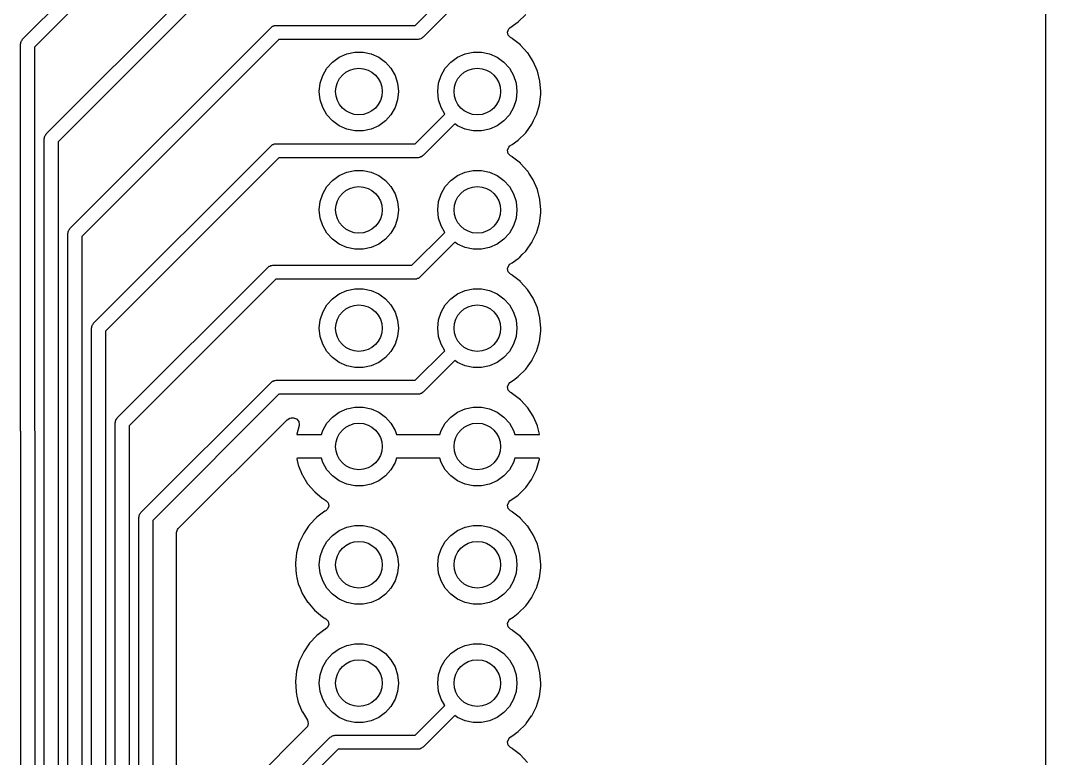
# Model space of a CAD drawing. Extents: x 126.1 to 177.1, y -128.7 to -65.
# Drawn here: x 155.14 to 177.13, y -102.93 to -87.09 of the extents above; entities that cross this region are included whole.
import ezdxf

# ---------------------------------------------------------------- set-up
doc = ezdxf.new("R2010")
doc.units = 0
doc.layers.add('BLACK', color=7, linetype='CONTINUOUS')

msp = doc.modelspace()

# ---------------------------------------------------------------- linework, layer by layer
at = {"layer": 'BLACK', "linetype": 'CONTINUOUS'}
for p, q in [((177.131, -78.7063), (177.131, -124.132)), ((155.181, -87.4889), (160.515, -82.1549)), ((160.683, -82.411), (155.437, -87.6571)), ((155.689, -89.5209), (160.515, -84.6949)), ((160.683, -84.951), (155.945, -89.6891)), ((163.607, -87.191), (164.243, -86.5553)), ((164.457, -86.7654), (163.775, -87.447)), ((165.819, -87.1122), (165.977, -86.9545)), ((156.197, -91.5529), (160.515, -87.2349)), ((160.515, -87.2349), (160.532, -87.225)), ((160.532, -87.225), (160.546, -87.2111)), ((160.546, -87.2111), (160.565, -87.206)), ((160.565, -87.206), (160.582, -87.1961)), ((160.582, -87.1961), (160.602, -87.1961)), ((160.602, -87.1961), (160.621, -87.191)), ((160.621, -87.191), (163.607, -87.191)), ((165.587, -87.3329), (165.612, -87.2665)), ((165.612, -87.2665), (165.64, -87.2399)), ((165.64, -87.2399), (165.763, -87.1522)), ((165.763, -87.1522), (165.819, -87.1122)), ((155.152, -87.5391), (155.157, -87.52)), ((155.157, -87.52), (155.171, -87.506)), ((155.171, -87.506), (155.181, -87.4889)), ((160.683, -87.491), (156.453, -91.7211)), ((163.669, -87.491), (160.683, -87.491)), ((163.688, -87.4859), (163.669, -87.491)), ((163.708, -87.4859), (163.688, -87.4859)), ((163.725, -87.476), (163.708, -87.4859)), ((163.744, -87.4709), (163.725, -87.476)), ((163.758, -87.4569), (163.744, -87.4709)), ((163.775, -87.447), (163.758, -87.4569)), ((165.602, -87.4023), (165.587, -87.3329)), ((165.652, -87.4528), (165.602, -87.4023)), ((165.693, -87.4756), (165.652, -87.4528)), ((165.697, -87.4788), (165.693, -87.4756)), ((165.865, -87.6108), (165.697, -87.4788)), ((165.697, -87.4788), (165.697, -87.4788)), ((155.137, -87.595), (155.142, -87.5759)), ((155.137, -95.8953), (155.137, -87.595)), ((155.142, -87.5562), (155.152, -87.5391)), ((155.142, -87.5759), (155.142, -87.5562)), ((155.437, -87.6571), (155.437, -95.8592)), ((165.869, -87.614), (165.865, -87.6108)), ((165.865, -87.6108), (165.865, -87.6108)), ((166.019, -87.7793), (165.869, -87.614)), ((161.83, -87.9793), (161.974, -87.8749)), ((161.974, -87.8749), (162.136, -87.8026)), ((162.136, -87.8026), (162.31, -87.7656)), ((162.31, -87.7656), (162.488, -87.7656)), ((162.488, -87.7656), (162.662, -87.8026)), ((162.662, -87.8026), (162.824, -87.8749)), ((162.824, -87.8749), (162.968, -87.9793)), ((164.37, -87.9793), (164.514, -87.8749)), ((164.514, -87.8749), (164.676, -87.8026)), ((164.676, -87.8026), (164.85, -87.7656)), ((164.85, -87.7656), (165.028, -87.7656)), ((165.028, -87.7656), (165.202, -87.8026)), ((165.202, -87.8026), (165.364, -87.8749)), ((165.364, -87.8749), (165.508, -87.9793)), ((166.022, -87.7836), (166.019, -87.7793)), ((166.056, -87.836), (166.022, -87.7836)), ((166.022, -87.7836), (166.022, -87.7836)), ((166.14, -87.9668), (166.056, -87.836)), ((166.229, -88.1717), (166.14, -87.9668)), ((161.623, -88.2653), (161.711, -88.1114)), ((161.711, -88.1114), (161.83, -87.9793)), ((162.968, -87.9793), (163.087, -88.1114)), ((163.087, -88.1114), (163.176, -88.2653)), ((164.163, -88.2653), (164.251, -88.1114)), ((164.251, -88.1114), (164.37, -87.9793)), ((165.508, -87.9793), (165.627, -88.1114)), ((165.627, -88.1114), (165.716, -88.2653)), ((166.284, -88.3883), (166.229, -88.1717)), ((161.568, -88.4343), (161.623, -88.2653)), ((163.176, -88.2653), (163.23, -88.4343)), ((164.108, -88.4343), (164.163, -88.2653)), ((165.716, -88.2653), (165.77, -88.4343)), ((166.302, -88.611), (166.284, -88.3883)), ((161.549, -88.611), (161.568, -88.4343)), ((161.568, -88.7877), (161.549, -88.611)), ((163.23, -88.4343), (163.249, -88.611)), ((163.249, -88.611), (163.23, -88.7877)), ((164.089, -88.611), (164.108, -88.4343)), ((164.108, -88.7877), (164.089, -88.611)), ((165.77, -88.4343), (165.789, -88.611)), ((165.789, -88.611), (165.77, -88.7877)), ((166.301, -88.6776), (166.302, -88.611)), ((161.623, -88.9567), (161.568, -88.7877)), ((163.23, -88.7877), (163.176, -88.9567)), ((164.163, -88.9567), (164.108, -88.7877)), ((165.77, -88.7877), (165.716, -88.9567)), ((166.271, -88.899), (166.301, -88.6776)), ((161.711, -89.1106), (161.623, -88.9567)), ((163.176, -88.9567), (163.087, -89.1106)), ((164.243, -89.0953), (164.163, -88.9567)), ((165.716, -88.9567), (165.627, -89.1106)), ((166.206, -89.1128), (166.271, -88.899)), ((161.83, -89.2427), (161.711, -89.1106)), ((161.974, -89.3471), (161.83, -89.2427)), ((162.968, -89.2427), (162.824, -89.3471)), ((163.087, -89.1106), (162.968, -89.2427)), ((163.607, -89.731), (164.243, -89.0953)), ((165.508, -89.2427), (165.364, -89.3471)), ((165.627, -89.1106), (165.508, -89.2427)), ((166.107, -89.3131), (166.146, -89.2354)), ((166.146, -89.2354), (166.204, -89.1174)), ((166.204, -89.1174), (166.206, -89.1128)), ((166.204, -89.1174), (166.204, -89.1174)), ((162.136, -89.4194), (161.974, -89.3471)), ((162.31, -89.4563), (162.136, -89.4194)), ((162.488, -89.4563), (162.31, -89.4563)), ((162.662, -89.4194), (162.488, -89.4563)), ((162.824, -89.3471), (162.662, -89.4194)), ((164.457, -89.3054), (163.775, -89.987)), ((164.514, -89.3471), (164.457, -89.3054)), ((164.676, -89.4194), (164.514, -89.3471)), ((164.85, -89.4563), (164.676, -89.4194)), ((165.028, -89.4563), (164.85, -89.4563)), ((165.202, -89.4194), (165.028, -89.4563)), ((165.364, -89.3471), (165.202, -89.4194)), ((165.819, -89.6522), (165.977, -89.4945)), ((165.977, -89.4945), (166.107, -89.3131)), ((155.645, -89.627), (155.65, -89.6079)), ((155.645, -103.757), (155.645, -89.627)), ((155.65, -89.5882), (155.66, -89.5711)), ((155.65, -89.6079), (155.65, -89.5882)), ((155.66, -89.5711), (155.665, -89.552)), ((155.665, -89.552), (155.679, -89.538)), ((155.679, -89.538), (155.689, -89.5209)), ((155.945, -89.6891), (155.945, -103.819)), ((160.602, -89.7361), (160.621, -89.731)), ((160.621, -89.731), (163.607, -89.731)), ((165.684, -89.7486), (165.819, -89.6522)), ((156.705, -93.5849), (160.515, -89.7749)), ((160.515, -89.7749), (160.532, -89.765)), ((160.532, -89.765), (160.546, -89.7511)), ((160.546, -89.7511), (160.565, -89.746)), ((160.565, -89.746), (160.582, -89.7361)), ((160.582, -89.7361), (160.602, -89.7361)), ((165.587, -89.8729), (165.612, -89.8065)), ((165.602, -89.9423), (165.587, -89.8729)), ((165.652, -89.9928), (165.602, -89.9423)), ((165.612, -89.8065), (165.64, -89.7799)), ((165.64, -89.7799), (165.684, -89.7486)), ((160.683, -90.031), (156.961, -93.7531)), ((163.669, -90.031), (160.683, -90.031)), ((163.688, -90.0259), (163.669, -90.031)), ((163.708, -90.0259), (163.688, -90.0259)), ((163.725, -90.016), (163.708, -90.0259)), ((163.744, -90.0109), (163.725, -90.016)), ((163.758, -89.9969), (163.744, -90.0109)), ((163.775, -89.987), (163.758, -89.9969)), ((165.693, -90.0156), (165.652, -89.9928)), ((165.697, -90.0188), (165.693, -90.0156)), ((165.865, -90.1508), (165.697, -90.0188)), ((165.697, -90.0188), (165.697, -90.0188)), ((165.869, -90.154), (165.865, -90.1508)), ((165.865, -90.1508), (165.865, -90.1508)), ((166.019, -90.3193), (165.869, -90.154)), ((161.974, -90.4149), (162.136, -90.3426)), ((162.136, -90.3426), (162.31, -90.3056)), ((162.31, -90.3056), (162.488, -90.3056)), ((162.488, -90.3056), (162.662, -90.3426)), ((162.662, -90.3426), (162.824, -90.4149)), ((164.514, -90.4149), (164.676, -90.3426)), ((164.676, -90.3426), (164.85, -90.3056)), ((164.85, -90.3056), (165.028, -90.3056)), ((165.028, -90.3056), (165.202, -90.3426)), ((165.202, -90.3426), (165.364, -90.4149)), ((166.022, -90.3236), (166.019, -90.3193)), ((166.047, -90.3621), (166.022, -90.3236)), ((166.022, -90.3236), (166.022, -90.3236)), ((166.14, -90.5068), (166.047, -90.3621)), ((161.711, -90.6514), (161.83, -90.5193)), ((161.83, -90.5193), (161.974, -90.4149)), ((162.824, -90.4149), (162.968, -90.5193)), ((162.968, -90.5193), (163.087, -90.6514)), ((164.251, -90.6514), (164.37, -90.5193)), ((164.37, -90.5193), (164.514, -90.4149)), ((165.364, -90.4149), (165.508, -90.5193)), ((165.508, -90.5193), (165.627, -90.6514)), ((166.229, -90.7117), (166.14, -90.5068)), ((161.568, -90.9743), (161.623, -90.8053)), ((161.623, -90.8053), (161.711, -90.6514)), ((163.087, -90.6514), (163.176, -90.8053)), ((163.176, -90.8053), (163.23, -90.9743)), ((164.108, -90.9743), (164.163, -90.8053)), ((164.163, -90.8053), (164.251, -90.6514)), ((165.627, -90.6514), (165.716, -90.8053)), ((165.716, -90.8053), (165.77, -90.9743)), ((166.284, -90.9283), (166.229, -90.7117)), ((161.549, -91.151), (161.568, -90.9743)), ((163.23, -90.9743), (163.249, -91.151)), ((164.089, -91.151), (164.108, -90.9743)), ((165.77, -90.9743), (165.789, -91.151)), ((166.302, -91.151), (166.284, -90.9283)), ((161.568, -91.3277), (161.549, -91.151)), ((163.249, -91.151), (163.23, -91.3277)), ((164.108, -91.3277), (164.089, -91.151)), ((165.789, -91.151), (165.77, -91.3277)), ((166.271, -91.439), (166.301, -91.2176)), ((166.301, -91.2176), (166.302, -91.151)), ((161.623, -91.4967), (161.568, -91.3277)), ((163.23, -91.3277), (163.176, -91.4967)), ((164.163, -91.4967), (164.108, -91.3277)), ((165.77, -91.3277), (165.716, -91.4967)), ((166.206, -91.6528), (166.271, -91.439)), ((156.153, -91.659), (156.158, -91.6399)), ((156.153, -103.956), (156.153, -91.659)), ((156.158, -91.6202), (156.168, -91.6031)), ((156.158, -91.6399), (156.158, -91.6202)), ((156.168, -91.6031), (156.173, -91.584)), ((156.173, -91.584), (156.187, -91.57)), ((156.187, -91.57), (156.197, -91.5529)), ((161.711, -91.6506), (161.623, -91.4967)), ((161.83, -91.7827), (161.711, -91.6506)), ((163.087, -91.6506), (162.968, -91.7827)), ((163.176, -91.4967), (163.087, -91.6506)), ((163.536, -92.3415), (164.243, -91.6353)), ((164.243, -91.6353), (164.163, -91.4967)), ((165.627, -91.6506), (165.508, -91.7827)), ((165.716, -91.4967), (165.627, -91.6506)), ((166.117, -91.8335), (166.204, -91.6574)), ((166.204, -91.6574), (166.206, -91.6528)), ((166.204, -91.6574), (166.204, -91.6574)), ((156.453, -91.7211), (156.453, -104.018)), ((161.974, -91.8871), (161.83, -91.7827)), ((162.136, -91.9594), (161.974, -91.8871)), ((162.824, -91.8871), (162.662, -91.9594)), ((162.968, -91.7827), (162.824, -91.8871)), ((164.457, -91.8454), (163.705, -92.5975)), ((164.514, -91.8871), (164.457, -91.8454)), ((164.676, -91.9594), (164.514, -91.8871)), ((165.364, -91.8871), (165.202, -91.9594)), ((165.508, -91.7827), (165.364, -91.8871)), ((165.992, -92.0137), (166.104, -91.8573)), ((166.104, -91.8573), (166.107, -91.8531)), ((166.107, -91.8531), (166.117, -91.8335)), ((162.31, -91.9963), (162.136, -91.9594)), ((162.488, -91.9963), (162.31, -91.9963)), ((162.662, -91.9594), (162.488, -91.9963)), ((164.85, -91.9963), (164.676, -91.9594)), ((165.028, -91.9963), (164.85, -91.9963)), ((165.202, -91.9594), (165.028, -91.9963)), ((165.848, -92.1635), (165.9, -92.1111)), ((165.9, -92.1111), (165.977, -92.0345)), ((165.977, -92.0345), (165.992, -92.0137)), ((160.462, -92.3755), (160.476, -92.3616)), ((160.476, -92.3616), (160.495, -92.3565)), ((160.495, -92.3565), (160.512, -92.3466)), ((160.512, -92.3466), (160.531, -92.3466)), ((160.531, -92.3466), (160.551, -92.3415)), ((160.551, -92.3415), (163.536, -92.3415)), ((165.587, -92.4129), (165.612, -92.3465)), ((165.612, -92.3465), (165.64, -92.3199)), ((165.64, -92.3199), (165.684, -92.2886)), ((165.684, -92.2886), (165.819, -92.1922)), ((165.819, -92.1922), (165.848, -92.1635)), ((157.213, -95.6169), (160.444, -92.3854)), ((160.444, -92.3854), (160.462, -92.3755)), ((165.602, -92.4823), (165.587, -92.4129)), ((165.652, -92.5328), (165.602, -92.4823)), ((165.693, -92.5556), (165.652, -92.5328)), ((165.697, -92.5588), (165.693, -92.5556)), ((165.865, -92.6908), (165.697, -92.5588)), ((165.697, -92.5588), (165.697, -92.5588)), ((160.613, -92.6415), (157.469, -95.7851)), ((163.599, -92.6415), (160.613, -92.6415)), ((163.618, -92.6364), (163.599, -92.6415)), ((163.637, -92.6364), (163.618, -92.6364)), ((163.654, -92.6265), (163.637, -92.6364)), ((163.674, -92.6214), (163.654, -92.6265)), ((163.688, -92.6074), (163.674, -92.6214)), ((163.705, -92.5975), (163.688, -92.6074)), ((165.869, -92.694), (165.865, -92.6908)), ((165.865, -92.6908), (165.865, -92.6908)), ((166.019, -92.8593), (165.869, -92.694)), ((161.83, -93.0593), (161.974, -92.9549)), ((161.974, -92.9549), (162.136, -92.8826)), ((162.136, -92.8826), (162.31, -92.8456)), ((162.31, -92.8456), (162.488, -92.8456)), ((162.488, -92.8456), (162.662, -92.8826)), ((162.662, -92.8826), (162.824, -92.9549)), ((162.824, -92.9549), (162.968, -93.0593)), ((164.37, -93.0593), (164.514, -92.9549)), ((164.514, -92.9549), (164.676, -92.8826)), ((164.676, -92.8826), (164.85, -92.8456)), ((164.85, -92.8456), (165.028, -92.8456)), ((165.028, -92.8456), (165.202, -92.8826)), ((165.202, -92.8826), (165.364, -92.9549)), ((165.364, -92.9549), (165.508, -93.0593)), ((166.14, -93.0468), (166.019, -92.8593)), ((161.623, -93.3453), (161.711, -93.1914)), ((161.711, -93.1914), (161.83, -93.0593)), ((162.968, -93.0593), (163.087, -93.1914)), ((163.087, -93.1914), (163.176, -93.3453)), ((164.163, -93.3453), (164.251, -93.1914)), ((164.251, -93.1914), (164.37, -93.0593)), ((165.508, -93.0593), (165.627, -93.1914)), ((165.627, -93.1914), (165.716, -93.3453)), ((166.229, -93.2517), (166.14, -93.0468)), ((166.284, -93.4683), (166.229, -93.2517)), ((161.568, -93.5143), (161.623, -93.3453)), ((163.176, -93.3453), (163.23, -93.5143)), ((164.108, -93.5143), (164.163, -93.3453)), ((165.716, -93.3453), (165.77, -93.5143)), ((166.302, -93.691), (166.284, -93.4683)), ((156.661, -93.691), (156.666, -93.6719)), ((156.661, -104.154), (156.661, -93.691)), ((156.666, -93.6522), (156.676, -93.6351)), ((156.666, -93.6719), (156.666, -93.6522)), ((156.676, -93.6351), (156.681, -93.616)), ((156.681, -93.616), (156.695, -93.602)), ((156.695, -93.602), (156.705, -93.5849)), ((161.549, -93.691), (161.568, -93.5143)), ((161.568, -93.8677), (161.549, -93.691)), ((163.23, -93.5143), (163.249, -93.691)), ((163.249, -93.691), (163.23, -93.8677)), ((164.089, -93.691), (164.108, -93.5143)), ((164.108, -93.8677), (164.089, -93.691)), ((165.77, -93.5143), (165.789, -93.691)), ((165.789, -93.691), (165.77, -93.8677)), ((166.301, -93.7576), (166.302, -93.691)), ((156.961, -93.7531), (156.961, -104.216)), ((161.623, -94.0367), (161.568, -93.8677)), ((163.23, -93.8677), (163.176, -94.0367)), ((164.163, -94.0367), (164.108, -93.8677)), ((165.77, -93.8677), (165.716, -94.0367)), ((166.271, -93.979), (166.301, -93.7576)), ((161.711, -94.1906), (161.623, -94.0367)), ((163.176, -94.0367), (163.087, -94.1906)), ((164.243, -94.1753), (164.163, -94.0367)), ((165.716, -94.0367), (165.627, -94.1906)), ((166.206, -94.1928), (166.271, -93.979)), ((161.83, -94.3227), (161.711, -94.1906)), ((161.974, -94.4271), (161.83, -94.3227)), ((162.968, -94.3227), (162.824, -94.4271)), ((163.087, -94.1906), (162.968, -94.3227)), ((163.607, -94.811), (164.243, -94.1753)), ((165.508, -94.3227), (165.364, -94.4271)), ((165.627, -94.1906), (165.508, -94.3227)), ((166.119, -94.3697), (166.204, -94.1974)), ((166.204, -94.1974), (166.206, -94.1928)), ((166.204, -94.1974), (166.204, -94.1974)), ((162.136, -94.4994), (161.974, -94.4271)), ((162.31, -94.5363), (162.136, -94.4994)), ((162.488, -94.5363), (162.31, -94.5363)), ((162.662, -94.4994), (162.488, -94.5363)), ((162.824, -94.4271), (162.662, -94.4994)), ((164.457, -94.3854), (163.775, -95.067)), ((164.514, -94.4271), (164.457, -94.3854)), ((164.676, -94.4994), (164.514, -94.4271)), ((164.85, -94.5363), (164.676, -94.4994)), ((165.028, -94.5363), (164.85, -94.5363)), ((165.202, -94.4994), (165.028, -94.5363)), ((165.364, -94.4271), (165.202, -94.4994)), ((165.977, -94.5745), (166.03, -94.5009)), ((166.03, -94.5009), (166.104, -94.3973)), ((166.104, -94.3973), (166.107, -94.3931)), ((166.107, -94.3931), (166.119, -94.3697)), ((165.718, -94.8039), (165.819, -94.7322)), ((165.819, -94.7322), (165.977, -94.5745)), ((157.721, -97.6489), (160.515, -94.8549)), ((160.515, -94.8549), (160.532, -94.845)), ((160.532, -94.845), (160.546, -94.8311)), ((160.546, -94.8311), (160.565, -94.826)), ((160.565, -94.826), (160.582, -94.8161)), ((160.582, -94.8161), (160.602, -94.8161)), ((160.602, -94.8161), (160.621, -94.811)), ((160.621, -94.811), (163.607, -94.811)), ((165.587, -94.9532), (165.612, -94.8868)), ((165.602, -95.0227), (165.587, -94.9532)), ((165.612, -94.8868), (165.639, -94.8602)), ((165.639, -94.8602), (165.718, -94.8039)), ((160.683, -95.111), (157.977, -97.8171)), ((163.669, -95.111), (160.683, -95.111)), ((163.688, -95.1059), (163.669, -95.111)), ((163.708, -95.1059), (163.688, -95.1059)), ((163.725, -95.096), (163.708, -95.1059)), ((163.744, -95.0909), (163.725, -95.096)), ((163.758, -95.0769), (163.744, -95.0909)), ((163.775, -95.067), (163.758, -95.0769)), ((165.652, -95.0731), (165.602, -95.0227)), ((165.689, -95.0935), (165.652, -95.0731)), ((165.697, -95.0992), (165.689, -95.0935)), ((165.864, -95.2312), (165.697, -95.0992)), ((165.872, -95.2382), (165.864, -95.2312)), ((161.974, -95.4949), (162.136, -95.4226)), ((162.136, -95.4226), (162.31, -95.3856)), ((162.31, -95.3856), (162.488, -95.3856)), ((162.488, -95.3856), (162.662, -95.4226)), ((162.662, -95.4226), (162.824, -95.4949)), ((164.514, -95.4949), (164.676, -95.4226)), ((164.676, -95.4226), (164.85, -95.3856)), ((164.85, -95.3856), (165.028, -95.3856)), ((165.028, -95.3856), (165.202, -95.4226)), ((165.202, -95.4226), (165.364, -95.4949)), ((166.015, -95.3957), (165.872, -95.2382)), ((166.021, -95.4039), (166.015, -95.3957)), ((166.137, -95.5827), (166.021, -95.4039)), ((157.174, -95.6842), (157.184, -95.6671)), ((157.184, -95.6671), (157.189, -95.648)), ((157.189, -95.648), (157.203, -95.634)), ((157.203, -95.634), (157.213, -95.6169)), ((158.522, -97.9908), (160.857, -95.6564)), ((160.857, -95.6564), (160.919, -95.6224)), ((160.919, -95.6224), (160.946, -95.6195)), ((160.946, -95.6195), (160.994, -95.6195)), ((160.994, -95.6195), (161.062, -95.6395)), ((161.062, -95.6395), (161.108, -95.6931)), ((161.711, -95.7314), (161.83, -95.5993)), ((161.83, -95.5993), (161.974, -95.4949)), ((162.824, -95.4949), (162.968, -95.5993)), ((162.968, -95.5993), (163.087, -95.7314)), ((164.251, -95.7314), (164.37, -95.5993)), ((164.37, -95.5993), (164.514, -95.4949)), ((165.364, -95.4949), (165.508, -95.5993)), ((165.508, -95.5993), (165.627, -95.7314)), ((166.142, -95.5918), (166.137, -95.5827)), ((166.227, -95.7871), (166.142, -95.5918)), ((155.437, -95.8592), (155.44, -95.865)), ((155.44, -95.865), (155.44, -95.8848)), ((155.44, -95.8848), (155.446, -95.9038)), ((157.169, -95.723), (157.174, -95.7039)), ((157.169, -104.352), (157.169, -95.723)), ((157.174, -95.7039), (157.174, -95.6842)), ((157.469, -95.7851), (157.469, -104.415)), ((161.115, -95.7792), (161.063, -95.9652)), ((161.108, -95.6931), (161.118, -95.7634)), ((161.118, -95.7634), (161.115, -95.7792)), ((161.593, -95.977), (161.623, -95.8853)), ((161.623, -95.8853), (161.711, -95.7314)), ((163.087, -95.7314), (163.176, -95.8853)), ((163.176, -95.8853), (163.205, -95.977)), ((164.133, -95.977), (164.163, -95.8853)), ((164.163, -95.8853), (164.251, -95.7314)), ((165.627, -95.7314), (165.716, -95.8853)), ((165.716, -95.8853), (165.745, -95.977)), ((166.23, -95.7969), (166.227, -95.7871)), ((166.272, -95.9639), (166.23, -95.7969)), ((155.142, -95.9144), (155.137, -95.8953)), ((155.142, -95.9342), (155.142, -95.9144)), ((155.146, -95.94), (155.142, -95.9342)), ((155.146, -103.55), (155.146, -95.94)), ((155.446, -95.9038), (155.446, -103.612)), ((161.063, -95.9652), (161.065, -95.9736)), ((161.065, -95.9736), (161.077, -95.977)), ((161.077, -95.977), (161.593, -95.977)), ((163.205, -95.977), (164.133, -95.977)), ((165.745, -95.977), (166.257, -95.977)), ((166.257, -95.977), (166.271, -95.973)), ((166.271, -95.973), (166.272, -95.9639)), ((161.069, -96.489), (161.067, -96.4989)), ((161.067, -96.4989), (161.098, -96.6334)), ((161.082, -96.485), (161.069, -96.489)), ((161.593, -96.485), (161.082, -96.485)), ((161.623, -96.5767), (161.593, -96.485)), ((163.205, -96.485), (163.176, -96.5767)), ((164.133, -96.485), (163.205, -96.485)), ((164.163, -96.5767), (164.133, -96.485)), ((165.745, -96.485), (165.716, -96.5767)), ((166.258, -96.485), (165.745, -96.485)), ((166.208, -96.7277), (166.269, -96.5239)), ((166.271, -96.4888), (166.258, -96.485)), ((166.269, -96.5239), (166.272, -96.5138)), ((166.273, -96.5029), (166.271, -96.4888)), ((166.272, -96.5138), (166.273, -96.5029)), ((161.098, -96.6334), (161.101, -96.6433)), ((161.101, -96.6433), (161.181, -96.8406)), ((161.711, -96.7306), (161.623, -96.5767)), ((161.83, -96.8627), (161.711, -96.7306)), ((163.087, -96.7306), (162.968, -96.8627)), ((163.176, -96.5767), (163.087, -96.7306)), ((164.251, -96.7306), (164.163, -96.5767)), ((164.37, -96.8627), (164.251, -96.7306)), ((165.627, -96.7306), (165.508, -96.8627)), ((165.716, -96.5767), (165.627, -96.7306)), ((166.109, -96.9282), (166.204, -96.7372)), ((166.204, -96.7372), (166.208, -96.7277)), ((161.181, -96.8406), (161.185, -96.8498)), ((161.185, -96.8498), (161.297, -97.0314)), ((161.974, -96.9671), (161.83, -96.8627)), ((162.136, -97.0394), (161.974, -96.9671)), ((162.824, -96.9671), (162.662, -97.0394)), ((162.968, -96.8627), (162.824, -96.9671)), ((164.514, -96.9671), (164.37, -96.8627)), ((164.676, -97.0394), (164.514, -96.9671)), ((165.364, -96.9671), (165.202, -97.0394)), ((165.508, -96.8627), (165.364, -96.9671)), ((165.98, -97.1099), (166.104, -96.937)), ((166.104, -96.937), (166.109, -96.9282)), ((161.297, -97.0314), (161.303, -97.0397)), ((161.303, -97.0397), (161.442, -97.2006)), ((161.442, -97.2006), (161.45, -97.2079)), ((161.45, -97.2079), (161.613, -97.3439)), ((162.31, -97.0763), (162.136, -97.0394)), ((162.488, -97.0763), (162.31, -97.0763)), ((162.662, -97.0394), (162.488, -97.0763)), ((164.85, -97.0763), (164.676, -97.0394)), ((165.028, -97.0763), (164.85, -97.0763)), ((165.202, -97.0394), (165.028, -97.0763)), ((165.822, -97.2681), (165.973, -97.1178)), ((165.973, -97.1178), (165.98, -97.1099)), ((161.613, -97.3439), (161.622, -97.3498)), ((161.622, -97.3498), (161.691, -97.3902)), ((161.691, -97.3902), (161.74, -97.4418)), ((165.587, -97.4926), (165.612, -97.4262)), ((165.612, -97.4262), (165.639, -97.3996)), ((165.639, -97.3996), (165.814, -97.2748)), ((165.814, -97.2748), (165.822, -97.2681)), ((157.711, -97.666), (157.721, -97.6489)), ((161.669, -97.6206), (161.498, -97.7485)), ((161.673, -97.6175), (161.669, -97.6206)), ((161.669, -97.6206), (161.669, -97.6206)), ((161.686, -97.6107), (161.673, -97.6175)), ((161.726, -97.5774), (161.686, -97.6107)), ((161.753, -97.5116), (161.726, -97.5774)), ((161.74, -97.4418), (161.753, -97.5116)), ((165.602, -97.5621), (165.587, -97.4926)), ((165.652, -97.6125), (165.602, -97.5621)), ((165.693, -97.6356), (165.652, -97.6125)), ((165.697, -97.6388), (165.693, -97.6356)), ((165.865, -97.7708), (165.697, -97.6388)), ((165.697, -97.6388), (165.697, -97.6388)), ((157.677, -97.755), (157.682, -97.7359)), ((157.677, -104.551), (157.677, -97.755)), ((157.682, -97.7162), (157.692, -97.6991)), ((157.682, -97.7359), (157.682, -97.7162)), ((157.692, -97.6991), (157.697, -97.68)), ((157.697, -97.68), (157.711, -97.666)), ((157.977, -97.8171), (157.977, -104.613)), ((161.494, -97.7516), (161.34, -97.9131)), ((161.498, -97.7485), (161.494, -97.7516)), ((165.869, -97.774), (165.865, -97.7708)), ((165.865, -97.7708), (165.865, -97.7708)), ((166.019, -97.9393), (165.869, -97.774)), ((158.486, -98.0799), (158.506, -98.0118)), ((158.486, -104.576), (158.486, -98.0799)), ((158.506, -98.0118), (158.522, -97.9908)), ((161.319, -97.9436), (161.214, -98.0977)), ((161.337, -97.9174), (161.319, -97.9436)), ((161.34, -97.9131), (161.337, -97.9174)), ((161.337, -97.9174), (161.337, -97.9174)), ((161.83, -98.1393), (161.974, -98.0349)), ((161.974, -98.0349), (162.136, -97.9626)), ((162.136, -97.9626), (162.31, -97.9256)), ((162.31, -97.9256), (162.488, -97.9256)), ((162.488, -97.9256), (162.662, -97.9626)), ((162.662, -97.9626), (162.824, -98.0349)), ((162.824, -98.0349), (162.968, -98.1393)), ((164.37, -98.1393), (164.514, -98.0349)), ((164.514, -98.0349), (164.676, -97.9626)), ((164.676, -97.9626), (164.85, -97.9256)), ((164.85, -97.9256), (165.028, -97.9256)), ((165.028, -97.9256), (165.202, -97.9626)), ((165.202, -97.9626), (165.364, -98.0349)), ((165.364, -98.0349), (165.508, -98.1393)), ((166.022, -97.9436), (166.019, -97.9393)), ((166.066, -98.0118), (166.022, -97.9436)), ((166.022, -97.9436), (166.022, -97.9436)), ((166.14, -98.1268), (166.066, -98.0118)), ((161.12, -98.3003), (161.06, -98.5155)), ((161.214, -98.0977), (161.12, -98.3003)), ((161.623, -98.4253), (161.711, -98.2714)), ((161.711, -98.2714), (161.83, -98.1393)), ((162.968, -98.1393), (163.087, -98.2714)), ((163.087, -98.2714), (163.176, -98.4253)), ((164.163, -98.4253), (164.251, -98.2714)), ((164.251, -98.2714), (164.37, -98.1393)), ((165.508, -98.1393), (165.627, -98.2714)), ((165.627, -98.2714), (165.716, -98.4253)), ((166.229, -98.3317), (166.14, -98.1268)), ((161.06, -98.5155), (161.036, -98.7377)), ((161.568, -98.5943), (161.623, -98.4253)), ((163.176, -98.4253), (163.23, -98.5943)), ((164.108, -98.5943), (164.163, -98.4253)), ((165.716, -98.4253), (165.77, -98.5943)), ((166.284, -98.5483), (166.229, -98.3317)), ((161.036, -98.7377), (161.037, -98.7428)), ((161.037, -98.7428), (161.037, -98.7428)), ((161.037, -98.7428), (161.045, -98.8955)), ((161.549, -98.771), (161.568, -98.5943)), ((163.23, -98.5943), (163.249, -98.771)), ((164.089, -98.771), (164.108, -98.5943)), ((165.77, -98.5943), (165.789, -98.771)), ((166.302, -98.771), (166.284, -98.5483)), ((161.045, -98.8955), (161.049, -98.9607)), ((161.049, -98.9607), (161.05, -98.9657)), ((161.05, -98.9657), (161.05, -98.9657)), ((161.05, -98.9657), (161.07, -99.0539)), ((161.568, -98.9477), (161.549, -98.771)), ((161.623, -99.1167), (161.568, -98.9477)), ((163.23, -98.9477), (163.176, -99.1167)), ((163.249, -98.771), (163.23, -98.9477)), ((164.108, -98.9477), (164.089, -98.771)), ((164.163, -99.1167), (164.108, -98.9477)), ((165.77, -98.9477), (165.716, -99.1167)), ((165.789, -98.771), (165.77, -98.9477)), ((166.271, -99.059), (166.301, -98.8376)), ((166.301, -98.8376), (166.302, -98.771)), ((161.07, -99.0539), (161.098, -99.1786)), ((161.098, -99.1786), (161.136, -99.2728)), ((161.711, -99.2706), (161.623, -99.1167)), ((163.176, -99.1167), (163.087, -99.2706)), ((164.251, -99.2706), (164.163, -99.1167)), ((165.716, -99.1167), (165.627, -99.2706)), ((166.206, -99.2728), (166.271, -99.059)), ((161.136, -99.2728), (161.175, -99.3688)), ((161.175, -99.3688), (161.182, -99.3856)), ((161.182, -99.3856), (161.22, -99.4475)), ((161.83, -99.4027), (161.711, -99.2706)), ((161.974, -99.5071), (161.83, -99.4027)), ((162.968, -99.4027), (162.824, -99.5071)), ((163.087, -99.2706), (162.968, -99.4027)), ((164.37, -99.4027), (164.251, -99.2706)), ((164.514, -99.5071), (164.37, -99.4027)), ((165.508, -99.4027), (165.364, -99.5071)), ((165.627, -99.2706), (165.508, -99.4027)), ((166.112, -99.4634), (166.204, -99.2774)), ((166.204, -99.2774), (166.206, -99.2728)), ((166.204, -99.2774), (166.204, -99.2774)), ((161.22, -99.4475), (161.296, -99.5717)), ((161.296, -99.5717), (161.299, -99.5761)), ((161.299, -99.5761), (161.445, -99.7449)), ((162.136, -99.5794), (161.974, -99.5071)), ((162.31, -99.6163), (162.136, -99.5794)), ((162.488, -99.6163), (162.31, -99.6163)), ((162.662, -99.5794), (162.488, -99.6163)), ((162.824, -99.5071), (162.662, -99.5794)), ((164.676, -99.5794), (164.514, -99.5071)), ((164.85, -99.6163), (164.676, -99.5794)), ((165.028, -99.6163), (164.85, -99.6163)), ((165.202, -99.5794), (165.028, -99.6163)), ((165.364, -99.5071), (165.202, -99.5794)), ((165.977, -99.6545), (166.037, -99.5717)), ((166.037, -99.5717), (166.104, -99.4773)), ((166.104, -99.4773), (166.107, -99.4731)), ((166.107, -99.4731), (166.112, -99.4634)), ((161.445, -99.7449), (161.617, -99.8876)), ((165.707, -99.8922), (165.819, -99.8122)), ((165.819, -99.8122), (165.977, -99.6545)), ((161.617, -99.8876), (161.688, -99.9288)), ((161.688, -99.9288), (161.69, -99.9305)), ((161.69, -99.9305), (161.739, -99.9821)), ((161.752, -100.052), (161.726, -100.118)), ((161.739, -99.9821), (161.752, -100.052)), ((165.587, -100.033), (165.612, -99.9665)), ((165.602, -100.102), (165.587, -100.033)), ((165.612, -99.9665), (165.64, -99.9399)), ((165.64, -99.9399), (165.707, -99.8922)), ((161.494, -100.292), (161.34, -100.453)), ((161.498, -100.289), (161.494, -100.292)), ((161.669, -100.161), (161.498, -100.289)), ((161.673, -100.157), (161.669, -100.161)), ((161.669, -100.161), (161.669, -100.161)), ((161.685, -100.151), (161.673, -100.157)), ((161.726, -100.118), (161.685, -100.151)), ((165.652, -100.153), (165.602, -100.102)), ((165.693, -100.176), (165.652, -100.153)), ((165.697, -100.179), (165.693, -100.176)), ((165.865, -100.311), (165.697, -100.179)), ((165.697, -100.179), (165.697, -100.179)), ((161.34, -100.453), (161.214, -100.638)), ((161.974, -100.575), (162.136, -100.503)), ((162.136, -100.503), (162.31, -100.466)), ((162.31, -100.466), (162.488, -100.466)), ((162.488, -100.466), (162.662, -100.503)), ((162.662, -100.503), (162.824, -100.575)), ((164.514, -100.575), (164.676, -100.503)), ((164.676, -100.503), (164.85, -100.466)), ((164.85, -100.466), (165.028, -100.466)), ((165.028, -100.466), (165.202, -100.503)), ((165.202, -100.503), (165.364, -100.575)), ((165.869, -100.314), (165.865, -100.311)), ((165.865, -100.311), (165.865, -100.311)), ((166.019, -100.479), (165.869, -100.314)), ((166.14, -100.667), (166.019, -100.479)), ((161.214, -100.638), (161.12, -100.84)), ((161.711, -100.811), (161.83, -100.679)), ((161.83, -100.679), (161.974, -100.575)), ((162.824, -100.575), (162.968, -100.679)), ((162.968, -100.679), (163.087, -100.811)), ((164.251, -100.811), (164.37, -100.679)), ((164.37, -100.679), (164.514, -100.575)), ((165.364, -100.575), (165.508, -100.679)), ((165.508, -100.679), (165.627, -100.811)), ((166.229, -100.872), (166.14, -100.667)), ((161.12, -100.84), (161.06, -101.056)), ((161.623, -100.965), (161.711, -100.811)), ((163.087, -100.811), (163.176, -100.965)), ((164.163, -100.965), (164.251, -100.811)), ((165.627, -100.811), (165.716, -100.965)), ((166.284, -101.088), (166.229, -100.872)), ((161.06, -101.056), (161.036, -101.278)), ((161.549, -101.311), (161.568, -101.134)), ((161.568, -101.134), (161.623, -100.965)), ((163.176, -100.965), (163.23, -101.134)), ((163.23, -101.134), (163.249, -101.311)), ((164.089, -101.311), (164.108, -101.134)), ((164.108, -101.134), (164.163, -100.965)), ((165.716, -100.965), (165.77, -101.134)), ((165.77, -101.134), (165.789, -101.311)), ((166.302, -101.311), (166.284, -101.088)), ((161.036, -101.278), (161.037, -101.283)), ((161.037, -101.283), (161.037, -101.283)), ((161.037, -101.283), (161.042, -101.378)), ((161.042, -101.378), (161.049, -101.501)), ((161.568, -101.488), (161.549, -101.311)), ((163.249, -101.311), (163.23, -101.488)), ((164.108, -101.488), (164.089, -101.311)), ((165.789, -101.311), (165.77, -101.488)), ((166.271, -101.599), (166.301, -101.378)), ((166.301, -101.378), (166.302, -101.311)), ((161.049, -101.501), (161.05, -101.506)), ((161.05, -101.506), (161.05, -101.506)), ((161.05, -101.506), (161.07, -101.594)), ((161.07, -101.594), (161.098, -101.719)), ((161.623, -101.657), (161.568, -101.488)), ((163.23, -101.488), (163.176, -101.657)), ((164.163, -101.657), (164.108, -101.488)), ((165.77, -101.488), (165.716, -101.657)), ((166.206, -101.813), (166.271, -101.599)), ((161.098, -101.719), (161.182, -101.926)), ((161.711, -101.811), (161.623, -101.657)), ((161.83, -101.943), (161.711, -101.811)), ((163.087, -101.811), (162.968, -101.943)), ((163.176, -101.657), (163.087, -101.811)), ((163.607, -102.431), (164.243, -101.795)), ((164.243, -101.795), (164.163, -101.657)), ((165.627, -101.811), (165.508, -101.943)), ((165.716, -101.657), (165.627, -101.811)), ((166.107, -102.013), (166.206, -101.813)), ((161.182, -101.926), (161.185, -101.93)), ((161.185, -101.93), (161.295, -102.109)), ((161.974, -102.047), (161.83, -101.943)), ((162.136, -102.119), (161.974, -102.047)), ((162.824, -102.047), (162.662, -102.119)), ((162.968, -101.943), (162.824, -102.047)), ((164.457, -102.005), (163.775, -102.687)), ((164.514, -102.047), (164.457, -102.005)), ((164.676, -102.119), (164.514, -102.047)), ((165.364, -102.047), (165.202, -102.119)), ((165.508, -101.943), (165.364, -102.047)), ((165.989, -102.178), (166.104, -102.017)), ((166.104, -102.017), (166.107, -102.013)), ((161.277, -102.264), (159.451, -104.089)), ((161.292, -102.246), (161.277, -102.264)), ((161.313, -102.178), (161.292, -102.246)), ((161.295, -102.109), (161.313, -102.178)), ((162.31, -102.156), (162.136, -102.119)), ((162.488, -102.156), (162.31, -102.156)), ((162.662, -102.119), (162.488, -102.156)), ((164.85, -102.156), (164.676, -102.119)), ((165.028, -102.156), (164.85, -102.156)), ((165.202, -102.119), (165.028, -102.156)), ((165.819, -102.352), (165.977, -102.194)), ((165.977, -102.194), (165.989, -102.178)), ((159.753, -104.507), (161.785, -102.475)), ((161.785, -102.475), (161.802, -102.465)), ((161.802, -102.465), (161.816, -102.451)), ((161.816, -102.451), (161.835, -102.446)), ((161.835, -102.446), (161.852, -102.436)), ((161.852, -102.436), (161.872, -102.436)), ((161.872, -102.436), (161.891, -102.431)), ((161.891, -102.431), (163.607, -102.431)), ((165.612, -102.506), (165.64, -102.48)), ((165.64, -102.48), (165.731, -102.415)), ((165.731, -102.415), (165.819, -102.352)), ((163.744, -102.711), (163.725, -102.716)), ((163.758, -102.697), (163.744, -102.711)), ((163.775, -102.687), (163.758, -102.697)), ((165.587, -102.573), (165.612, -102.506)), ((165.602, -102.642), (165.587, -102.573)), ((165.652, -102.693), (165.602, -102.642)), ((165.693, -102.716), (165.652, -102.693)), ((161.953, -102.731), (160.009, -104.675)), ((163.669, -102.731), (161.953, -102.731)), ((163.688, -102.726), (163.669, -102.731)), ((163.708, -102.726), (163.688, -102.726)), ((163.725, -102.716), (163.708, -102.726)), ((165.697, -102.719), (165.693, -102.716)), ((165.865, -102.851), (165.697, -102.719)), ((165.697, -102.719), (165.697, -102.719)), ((165.869, -102.854), (165.865, -102.851)), ((165.865, -102.851), (165.865, -102.851)), ((166.019, -103.019), (165.869, -102.854))]:
    msp.add_line(p, q, dxfattribs=at)
at = {"layer": 'BLACK'}
for centre in [(162.399, -88.611), (164.939, -88.611), (162.399, -91.151), (164.939, -91.151), (162.399, -93.691), (164.939, -93.691), (162.399, -96.231), (164.939, -96.231), (162.399, -98.771), (164.939, -98.771), (162.399, -101.311), (164.939, -101.311)]:
    msp.add_circle(centre, 0.5, dxfattribs=at)

doc.saveas('drawing.dxf')
